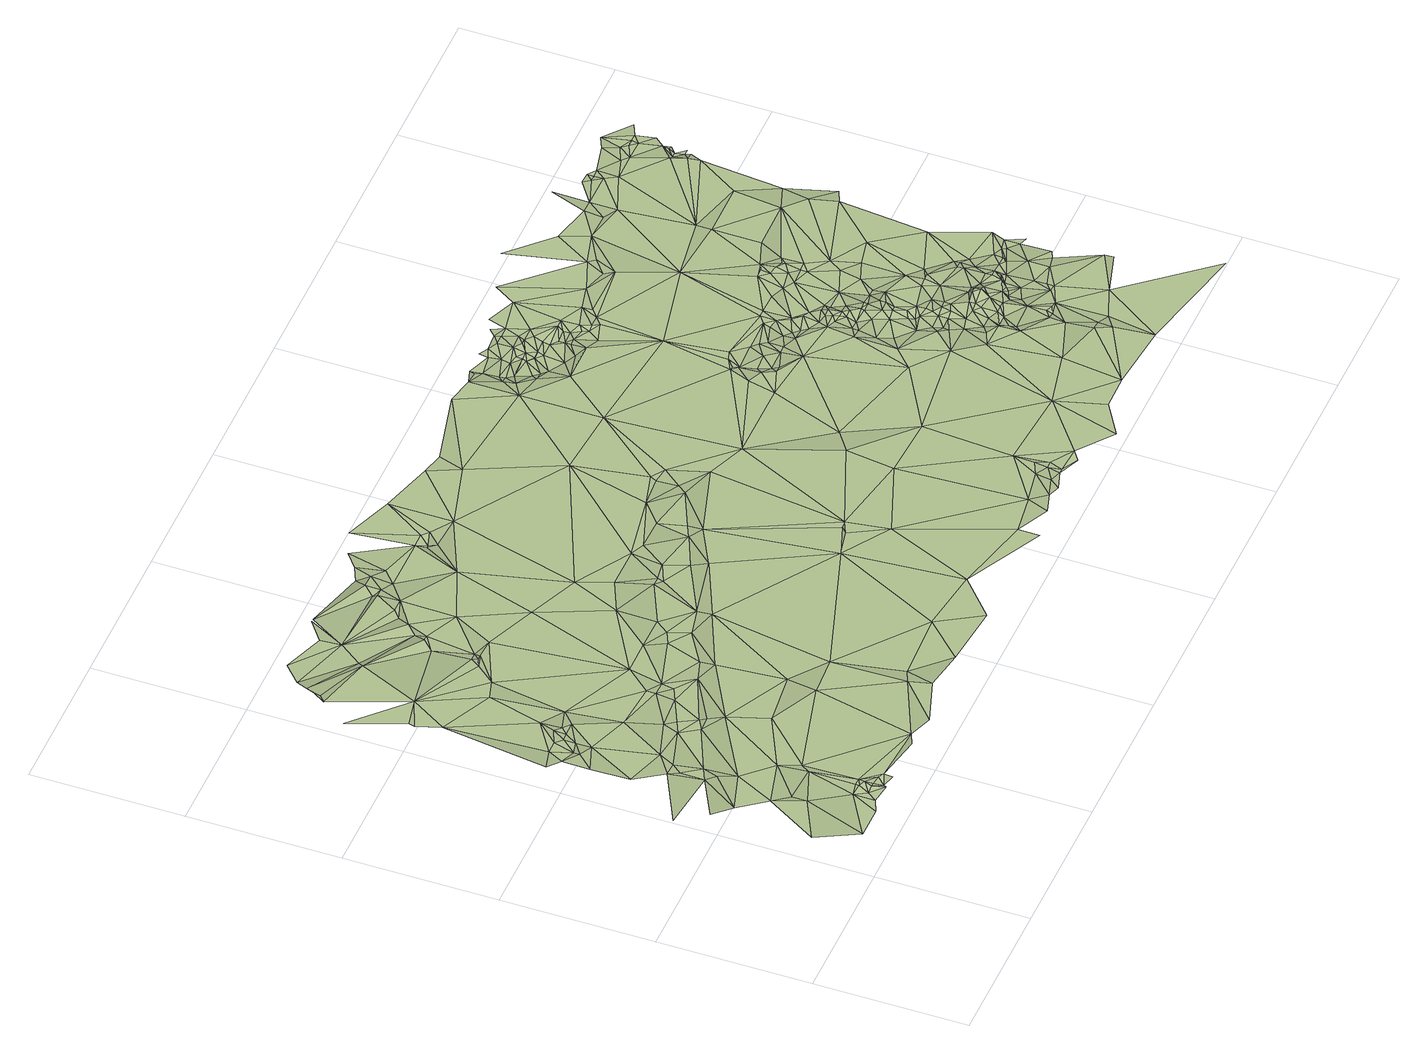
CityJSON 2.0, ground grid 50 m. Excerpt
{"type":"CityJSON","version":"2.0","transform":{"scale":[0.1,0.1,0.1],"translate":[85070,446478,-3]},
"CityObjects":{
"terrain1":{"type":"TINRelief","geometry":[{"type":"CompositeSurface","lod":"1","boundaries":[[[0,1,2]],[[1,3,2]],[[4,5,0]],[[0,5,1]],[[6,7,8]],[[9,3,1]],[[10,8,3]],[[6,11,12]],[[4,13,5]],[[6,8,14]],[[14,8,10]],[[9,1,15]],[[16,3,9]],[[13,17,5]],[[5,15,1]],[[18,17,13]],[[17,19,5]],[[5,19,20]],[[10,3,16]],[[17,21,19]],[[22,21,17]],[[18,22,17]],[[20,19,23]],[[24,11,6]],[[5,20,15]],[[19,21,23]],[[25,6,14]],[[16,9,15]],[[18,26,22]],[[27,21,22]],[[28,29,11]],[[25,24,6]],[[25,14,10]],[[26,27,22]],[[15,20,23]],[[30,31,29]],[[24,32,11]],[[33,23,21]],[[33,21,27]],[[34,35,36]],[[26,33,27]],[[34,31,37]],[[38,23,33]],[[25,32,24]],[[38,33,26]],[[38,26,39]],[[40,15,23]],[[28,11,32]],[[30,29,28]],[[34,37,41]],[[34,41,35]],[[30,37,31]],[[16,15,40]],[[42,36,35]],[[43,41,37]],[[41,44,35]],[[25,10,45]],[[30,43,37]],[[46,32,25]],[[47,44,41]],[[43,47,41]],[[48,23,38]],[[46,28,32]],[[48,40,23]],[[49,10,16]],[[50,35,44]],[[43,51,47]],[[52,44,47]],[[30,28,53]],[[50,42,35]],[[30,54,43]],[[55,16,40]],[[52,47,51]],[[43,54,51]],[[46,25,45]],[[50,44,52]],[[52,51,56]],[[57,48,38]],[[45,10,49]],[[30,53,54]],[[46,58,28]],[[56,51,54]],[[50,52,56]],[[53,28,58]],[[59,60,42]],[[59,61,62]],[[59,62,60]],[[56,54,63]],[[50,56,63]],[[49,16,55]],[[64,42,50]],[[53,63,54]],[[46,65,58]],[[46,45,66]],[[64,59,42]],[[46,66,65]],[[48,67,40]],[[64,50,63]],[[45,68,66]],[[69,70,71]],[[45,49,68]],[[55,40,67]],[[53,58,72]],[[69,73,70]],[[58,65,74]],[[53,75,63]],[[65,66,74]],[[76,71,59]],[[76,69,71]],[[64,63,77]],[[64,77,59]],[[58,74,72]],[[53,72,75]],[[76,73,69]],[[78,66,68]],[[78,68,49]],[[49,55,79]],[[80,81,48]],[[82,83,73]],[[84,59,77]],[[78,74,66]],[[85,77,63]],[[85,63,75]],[[86,72,74]],[[76,82,73]],[[48,81,67]],[[87,75,72]],[[88,59,84]],[[55,67,79]],[[76,59,89]],[[86,87,72]],[[86,74,78]],[[90,91,83]],[[88,89,59]],[[92,78,49]],[[92,49,79]],[[90,83,82]],[[85,75,87]],[[86,78,87]],[[80,93,81]],[[84,77,94]],[[88,84,95]],[[84,94,95]],[[87,78,96]],[[85,97,77]],[[90,98,91]],[[97,94,77]],[[76,99,82]],[[88,95,100]],[[95,94,100]],[[67,101,79]],[[67,81,101]],[[76,89,102]],[[85,87,103]],[[88,100,89]],[[93,104,81]],[[92,96,78]],[[90,82,99]],[[76,102,99]],[[97,100,94]],[[87,96,105]],[[100,106,89]],[[101,81,104]],[[90,107,98]],[[103,87,105]],[[102,89,106]],[[93,108,104]],[[102,106,99]],[[90,99,109]],[[110,96,92]],[[97,111,100]],[[100,111,106]],[[85,112,97]],[[92,79,113]],[[109,99,106]],[[114,90,109]],[[101,113,79]],[[85,103,115]],[[110,105,96]],[[116,90,114]],[[111,109,106]],[[117,118,90]],[[103,105,119]],[[101,104,120]],[[121,90,116]],[[85,115,112]],[[108,120,104]],[[112,111,97]],[[110,92,113]],[[110,119,105]],[[103,119,122]],[[114,109,123]],[[117,90,121]],[[123,109,111]],[[103,122,115]],[[116,114,123]],[[110,124,119]],[[119,124,122]],[[121,116,123]],[[117,125,118]],[[110,113,124]],[[108,126,120]],[[127,118,125]],[[128,121,123]],[[112,129,111]],[[128,117,121]],[[129,123,111]],[[128,123,130]],[[128,125,117]],[[112,115,131]],[[122,132,115]],[[122,124,132]],[[101,133,113]],[[128,134,125]],[[101,120,133]],[[128,130,134]],[[130,123,129]],[[127,125,134]],[[112,131,129]],[[115,135,131]],[[115,132,135]],[[136,134,130]],[[124,113,137]],[[138,127,134]],[[124,139,132]],[[138,134,136]],[[126,140,120]],[[124,141,139]],[[142,135,132]],[[138,136,143]],[[136,130,144]],[[130,129,144]],[[139,142,132]],[[124,137,141]],[[131,135,145]],[[139,146,142]],[[136,144,143]],[[145,135,142]],[[113,133,137]],[[120,140,133]],[[129,131,147]],[[139,141,146]],[[129,148,144]],[[129,149,148]],[[145,142,146]],[[129,147,149]],[[144,148,150]],[[148,149,150]],[[144,150,151]],[[145,146,152]],[[144,151,153]],[[141,154,146]],[[150,149,155]],[[137,154,141]],[[151,150,155]],[[154,152,146]],[[147,155,149]],[[137,133,156]],[[133,140,157]],[[158,153,151]],[[137,156,154]],[[158,151,155]],[[131,145,159]],[[145,152,160]],[[154,161,152]],[[158,155,147]],[[131,159,147]],[[157,140,162]],[[156,133,163]],[[140,164,162]],[[165,133,157]],[[154,156,166]],[[165,163,133]],[[154,166,161]],[[152,161,160]],[[156,163,167]],[[165,157,167]],[[165,167,163]],[[158,147,168]],[[156,169,166]],[[161,166,169]],[[145,160,159]],[[161,169,160]],[[156,167,170]],[[157,162,171]],[[168,147,172]],[[159,172,147]],[[156,170,169]],[[167,157,173]],[[162,174,171]],[[160,169,175]],[[160,175,176]],[[160,176,177]],[[157,171,173]],[[159,160,177]],[[169,170,175]],[[174,178,171]],[[168,172,179]],[[176,175,180]],[[167,181,170]],[[177,176,180]],[[180,175,170]],[[167,173,182]],[[178,183,171]],[[167,182,181]],[[178,184,185]],[[180,170,181]],[[178,185,183]],[[186,173,171]],[[159,177,187]],[[177,180,187]],[[186,171,183]],[[188,185,184]],[[172,189,179]],[[159,190,172]],[[185,191,183]],[[188,191,185]],[[191,192,183]],[[180,181,187]],[[193,191,188]],[[186,183,192]],[[193,194,191]],[[191,194,192]],[[195,193,188]],[[186,192,194]],[[196,194,193]],[[182,173,197]],[[181,182,198]],[[197,173,186]],[[196,193,195]],[[196,186,194]],[[172,190,189]],[[159,187,190]],[[182,197,198]],[[199,181,198]],[[196,200,186]],[[181,201,187]],[[197,186,200]],[[196,202,200]],[[189,190,203]],[[187,204,190]],[[199,205,181]],[[203,190,206]],[[206,190,207]],[[208,198,197]],[[181,205,201]],[[190,209,207]],[[190,204,209]],[[206,207,210]],[[211,200,202]],[[203,206,212]],[[203,212,213]],[[209,214,207]],[[215,210,207]],[[206,210,216]],[[203,213,217]],[[199,198,218]],[[206,216,212]],[[214,215,207]],[[219,214,209]],[[220,204,187]],[[212,217,213]],[[221,209,204]],[[221,219,209]],[[222,216,210]],[[222,210,215]],[[223,212,216]],[[224,215,214]],[[199,225,205]],[[220,187,201]],[[226,217,212]],[[219,224,214]],[[221,204,227]],[[228,197,200]],[[218,198,208]],[[223,216,222]],[[221,229,219]],[[230,222,215]],[[199,231,225]],[[224,230,215]],[[223,226,212]],[[211,232,200]],[[204,233,227]],[[229,224,219]],[[225,234,205]],[[221,227,235]],[[234,201,205]],[[230,236,222]],[[221,235,229]],[[228,208,197]],[[199,218,231]],[[223,222,237]],[[204,238,233]],[[239,230,224]],[[229,240,224]],[[236,237,222]],[[239,236,230]],[[241,226,223]],[[240,239,224]],[[225,231,242]],[[243,234,225]],[[244,201,234]],[[243,225,242]],[[241,245,226]],[[246,240,229]],[[239,237,236]],[[246,239,240]],[[244,234,247]],[[247,234,243]],[[242,231,248]],[[235,246,229]],[[244,249,201]],[[241,223,250]],[[223,237,250]],[[244,247,249]],[[251,235,227]],[[220,238,204]],[[239,252,237]],[[227,233,253]],[[247,243,254]],[[243,242,254]],[[218,248,231]],[[246,255,239]],[[232,256,200]],[[257,246,235]],[[255,252,239]],[[258,249,247]],[[241,250,259]],[[251,227,253]],[[237,260,250]],[[242,248,261]],[[262,237,252]],[[220,201,249]],[[233,238,263]],[[257,235,251]],[[264,255,246]],[[262,260,237]],[[253,233,263]],[[262,252,255]],[[257,264,246]],[[242,261,254]],[[260,259,250]],[[247,254,265]],[[258,247,265]],[[218,261,248]],[[266,263,238]],[[220,249,258]],[[251,253,267]],[[266,238,268]],[[262,255,269]],[[270,200,256]],[[266,253,263]],[[228,200,270]],[[271,259,260]],[[264,269,255]],[[220,268,238]],[[271,260,262]],[[272,257,251]],[[271,273,259]],[[274,254,261]],[[265,254,274]],[[272,264,257]],[[275,267,253]],[[272,251,267]],[[218,276,261]],[[277,253,266]],[[271,262,269]],[[278,218,208]],[[266,268,279]],[[275,253,277]],[[228,280,208]],[[272,269,264]],[[277,266,281]],[[272,267,275]],[[282,261,276]],[[274,261,282]],[[266,279,281]],[[218,283,276]],[[278,208,280]],[[220,284,268]],[[258,265,285]],[[277,281,286]],[[268,284,279]],[[275,277,287]],[[272,287,269]],[[281,279,286]],[[272,275,287]],[[277,286,287]],[[220,258,288]],[[286,279,289]],[[282,276,290]],[[265,274,285]],[[291,271,269]],[[276,283,290]],[[292,283,218]],[[279,284,289]],[[232,293,256]],[[274,282,285]],[[220,294,284]],[[278,292,218]],[[291,295,271]],[[291,269,287]],[[228,296,280]],[[278,280,297]],[[298,297,280]],[[282,290,299]],[[286,289,300]],[[289,284,294]],[[290,283,301]],[[287,286,300]],[[258,285,288]],[[301,283,302]],[[282,299,285]],[[303,298,280]],[[270,256,304]],[[305,228,270]],[[306,302,283]],[[300,289,294]],[[278,297,307]],[[292,306,283]],[[308,290,301]],[[296,303,280]],[[232,309,310]],[[311,296,228]],[[291,287,300]],[[299,290,308]],[[232,310,293]],[[278,312,292]],[[278,307,312]],[[305,311,228]],[[313,301,302]],[[300,294,314]],[[315,297,298]],[[285,299,308]],[[313,308,301]],[[305,270,316]],[[306,317,302]],[[292,318,306]],[[307,297,319]],[[270,320,316]],[[304,256,321]],[[285,308,288]],[[312,322,292]],[[270,304,320]],[[307,323,312]],[[313,302,317]],[[303,315,298]],[[318,317,306]],[[296,324,303]],[[325,308,313]],[[326,318,292]],[[256,293,321]],[[327,296,311]],[[315,319,297]],[[327,324,296]],[[322,328,292]],[[329,294,220]],[[325,313,317]],[[307,319,323]],[[330,322,312]],[[328,326,292]],[[331,308,325]],[[323,330,312]],[[331,288,308]],[[305,316,332]],[[300,314,333]],[[318,334,317]],[[320,332,316]],[[291,300,333]],[[325,317,334]],[[324,335,303]],[[336,328,322]],[[329,220,288]],[[330,336,322]],[[326,337,318]],[[327,311,338]],[[305,338,311]],[[303,339,315]],[[340,320,304]],[[337,334,318]],[[341,339,303]],[[340,304,342]],[[327,343,324]],[[335,341,303]],[[328,344,326]],[[323,345,330]],[[346,328,336]],[[330,346,336]],[[319,347,323]],[[305,332,348]],[[349,320,340]],[[346,344,328]],[[344,337,326]],[[350,314,294]],[[345,346,330]],[[343,335,324]],[[315,351,319]],[[352,345,323]],[[291,333,353]],[[320,354,332]],[[327,338,343]],[[305,348,338]],[[347,352,323]],[[304,355,342]],[[331,325,356]],[[339,357,315]],[[349,354,320]],[[351,347,319]],[[340,342,358]],[[341,359,339]],[[360,344,346]],[[357,351,315]],[[349,340,358]],[[361,334,337]],[[304,321,355]],[[344,361,337]],[[345,362,346]],[[359,357,339]],[[348,332,363]],[[293,310,364]],[[335,365,341]],[[363,332,354]],[[343,366,335]],[[325,334,367]],[[360,346,362]],[[352,362,345]],[[309,368,310]],[[360,361,344]],[[321,293,364]],[[369,343,338]],[[365,359,341]],[[348,369,338]],[[349,370,354]],[[371,352,347]],[[351,371,347]],[[366,372,335]],[[359,373,357]],[[349,358,370]],[[357,374,351]],[[372,365,335]],[[375,366,343]],[[376,362,352]],[[369,375,343]],[[365,373,359]],[[373,374,357]],[[329,288,331]],[[371,376,352]],[[350,333,314]],[[310,368,364]],[[377,371,351]],[[378,369,348]],[[358,342,379]],[[356,325,367]],[[374,377,351]],[[363,354,380]],[[342,355,379]],[[370,380,354]],[[348,363,381]],[[355,321,382]],[[378,375,369]],[[383,372,366]],[[370,358,384]],[[378,348,381]],[[360,385,361]],[[360,362,385]],[[375,383,366]],[[361,386,334]],[[383,365,372]],[[363,380,387]],[[376,385,362]],[[381,363,387]],[[388,376,371]],[[321,364,389]],[[378,390,375]],[[391,373,365]],[[355,382,392]],[[377,388,371]],[[391,374,373]],[[384,358,393]],[[394,380,370]],[[329,350,294]],[[390,383,375]],[[331,356,395]],[[379,355,392]],[[382,321,389]],[[394,370,384]],[[396,353,333]],[[391,377,374]],[[358,379,393]],[[387,380,394]],[[364,368,389]],[[367,334,386]],[[388,385,376]],[[381,387,397]],[[392,382,398]],[[309,399,368]],[[391,388,377]],[[394,384,393]],[[378,400,390]],[[379,392,398]],[[378,381,400]],[[385,386,361]],[[383,401,365]],[[402,387,394]],[[397,387,402]],[[382,389,398]],[[350,403,333]],[[329,331,395]],[[391,365,401]],[[381,397,400]],[[393,379,404]],[[379,398,389]],[[405,383,390]],[[391,406,388]],[[395,356,367]],[[396,333,403]],[[402,394,407]],[[397,402,408]],[[394,393,409]],[[379,410,404]],[[400,397,408]],[[400,405,390]],[[394,409,407]],[[411,385,388]],[[393,404,409]],[[402,407,412]],[[411,388,406]],[[408,402,412]],[[368,399,389]],[[379,389,413]],[[405,401,383]],[[410,414,404]],[[379,413,410]],[[412,407,409]],[[400,408,415]],[[414,409,404]],[[367,386,416]],[[391,417,406]],[[385,418,386]],[[395,367,419]],[[408,412,420]],[[400,415,405]],[[415,408,420]],[[421,403,350]],[[391,401,417]],[[419,367,416]],[[410,422,414]],[[423,409,414]],[[411,424,385]],[[396,403,421]],[[411,406,417]],[[405,425,401]],[[413,422,410]],[[412,409,426]],[[423,414,422]],[[424,418,385]],[[427,409,423]],[[413,389,428]],[[416,386,429]],[[395,419,430]],[[412,426,420]],[[329,395,431]],[[386,418,429]],[[417,401,425]],[[428,389,399]],[[405,432,425]],[[427,426,409]],[[427,423,422]],[[309,433,399]],[[395,430,431]],[[419,416,434]],[[415,435,405]],[[430,419,431]],[[415,420,435]],[[436,427,422]],[[431,419,434]],[[413,437,422]],[[434,416,438]],[[416,429,438]],[[413,428,439]],[[329,440,350]],[[420,426,441]],[[436,426,427]],[[413,439,437]],[[405,442,432]],[[443,411,417]],[[417,425,444]],[[429,418,445]],[[420,441,446]],[[432,444,425]],[[443,424,411]],[[431,434,447]],[[434,438,447]],[[421,350,440]],[[438,429,445]],[[448,449,396]],[[435,420,446]],[[436,422,450]],[[424,451,418]],[[436,452,426]],[[405,435,442]],[[437,450,422]],[[445,418,451]],[[396,421,440]],[[441,426,453]],[[431,447,454]],[[447,438,454]],[[441,453,446]],[[438,445,454]],[[453,426,452]],[[436,450,452]],[[443,451,424]],[[428,455,439]],[[432,456,444]],[[453,457,446]],[[455,437,439]],[[435,446,457]],[[453,452,450]],[[432,442,456]],[[329,431,458]],[[448,396,440]],[[442,435,459]],[[453,450,460]],[[453,460,457]],[[431,454,461]],[[459,435,457]],[[417,444,462]],[[428,399,463]],[[464,450,437]],[[443,417,462]],[[456,442,459]],[[459,457,465]],[[455,464,437]],[[443,462,451]],[[460,450,466]],[[456,459,465]],[[460,467,457]],[[428,463,455]],[[465,457,467]],[[466,450,464]],[[329,468,440]],[[458,431,461]],[[460,466,469]],[[329,458,470]],[[460,469,467]],[[444,456,471]],[[472,463,399]],[[473,464,455]],[[454,445,474]],[[445,451,474]],[[329,470,468]],[[456,465,471]],[[469,466,475]],[[462,444,471]],[[467,469,475]],[[466,464,476]],[[448,440,477]],[[473,455,463]],[[473,478,464]],[[466,476,475]],[[461,454,474]],[[465,467,479]],[[478,480,464]],[[476,464,480]],[[467,475,479]],[[440,481,477]],[[462,482,451]],[[468,481,440]],[[465,479,471]],[[475,476,483]],[[458,461,474]],[[476,480,483]],[[475,483,479]],[[483,480,484]],[[451,485,474]],[[486,477,481]],[[462,471,482]],[[468,486,481]],[[458,487,470]],[[451,482,485]],[[486,488,477]],[[458,474,487]],[[468,470,489]],[[468,490,486]],[[486,491,492]],[[474,485,493]],[[468,489,490]],[[486,490,491]],[[487,474,493]],[[487,494,470]],[[485,482,495]],[[470,496,489]],[[493,485,495]],[[492,491,497]],[[490,498,491]],[[497,491,498]],[[470,494,499]],[[470,499,496]],[[500,498,490]],[[500,490,489]],[[497,498,500]],[[487,493,494]],[[500,489,501]],[[502,501,489]],[[496,502,489]],[[500,501,503]],[[502,504,501]],[[504,503,501]],[[496,499,505]],[[494,506,499]],[[507,502,496]],[[508,504,502]],[[505,499,509]],[[499,506,509]],[[507,496,505]],[[510,508,502]],[[505,509,511]],[[510,502,507]],[[512,503,504]],[[505,511,513]],[[514,504,508]],[[507,505,513]],[[511,509,515]],[[514,512,504]],[[514,508,510]],[[511,516,513]],[[507,513,516]],[[510,507,517]],[[514,510,518]],[[514,518,512]],[[510,517,518]],[[512,518,519]]]}]}
},
"vertices":[
[164,100,8],[222,300,24],[79,230,23],[182,400,23],[271,100,7],[315,190,7],[204,620,16],[70,550,16],[114,490,24],[225,350,20],[246,530,23],[182,730,22],[1,640,21],[314,120,7],[227,590,20],[338,340,28],[336,440,22],[337,150,8],[379,110,8],[337,180,28],[337,190,28],[360,170,27],[361,150,15],[361,190,28],[205,700,16],[248,640,15],[384,120,7],[378,150,11],[249,780,24],[112,820,29],[203,980,27],[114,950,25],[227,730,19],[392,140,28],[111,1040,28],[137,1090,28],[65,1070,36],[157,1000,31],[409,130,28],[407,100,28],[359,370,24],[160,1020,27],[116,1420,34],[203,1030,26],[181,1090,27],[405,710,16],[366,770,15],[204,1070,26],[607,120,22],[474,660,23],[246,1160,27],[226,1070,28],[226,1110,31],[338,930,27],[270,1070,31],[519,530,23],[243,1090,33],[561,100,28],[380,820,21],[190,1540,34],[90,1500,32],[24,1700,35],[94,1520,35],[317,1110,27],[291,1340,30],[410,790,15],[442,730,15],[677,450,27],[450,710,20],[113,1810,31],[115,1830,36],[90,1790,35],[494,890,23],[132,1860,28],[495,830,15],[495,920,24],[282,1740,31],[359,1360,27],[607,800,16],[696,550,22],[678,90,28],[811,210,28],[298,1760,21],[155,1900,19],[407,1420,29],[563,1000,25],[540,850,15],[542,890,21],[428,1450,30],[429,1580,19],[340,1830,35],[201,1950,31],[675,770,23],[830,140,28],[447,1430,33],[428,1430,35],[675,820,18],[519,1430,26],[337,1900,32],[475,1650,18],[452,1450,29],[812,460,22],[449,1610,35],[675,1000,25],[857,230,23],[720,940,15],[471,1610,31],[402,1950,37],[968,120,21],[497,1680,34],[788,890,15],[584,1560,29],[684,1360,28],[879,860,22],[520,1720,24],[786,1130,27],[541,1740,32],[586,1830,20],[413,1950,34],[762,960,15],[1083,240,24],[582,1810,34],[790,1000,21],[586,1740,31],[878,910,18],[608,1860,35],[1172,100,21],[631,1900,19],[610,1810,31],[770,1630,27],[653,1790,25],[855,1290,26],[939,1070,21],[1262,600,25],[653,1860,33],[897,1180,27],[699,1830,25],[1081,950,23],[673,1920,32],[966,1050,15],[1291,210,27],[1058,1000,17],[969,1070,19],[722,1960,32],[833,1790,26],[1036,1180,25],[1032,1080,15],[969,1720,29],[854,1760,9],[865,1730,21],[862,1760,9],[878,1790,27],[1082,1160,24],[810,1990,28],[1172,1050,17],[900,1770,27],[1215,1020,22],[1415,500,27],[970,1930,28],[1325,1490,26],[1261,1220,22],[1193,1160,17],[1554,150,23],[1375,640,20],[1554,80,22],[1352,620,25],[1217,1070,17],[1395,640,25],[1147,1880,27],[1349,1130,17],[1455,1090,24],[1687,170,23],[1193,1780,26],[1665,590,26],[1667,100,18],[1372,1160,15],[1367,1230,16],[1372,1250,21],[1733,120,18],[1215,1860,31],[1416,1220,22],[1581,1040,24],[1688,750,25],[1800,190,22],[1779,110,10],[1799,140,15],[1847,280,24],[1554,1470,27],[1844,130,8],[1463,1920,30],[1553,1740,28],[1846,170,15],[1846,210,22],[1861,130,8],[1870,170,14],[1914,100,9],[1936,120,21],[1869,580,22],[1757,800,21],[1845,1040,24],[2116,260,21],[1892,1200,23],[2049,30,23],[1553,1900,29],[1688,1630,26],[1865,1130,24],[1598,1810,23],[1600,1770,27],[2094,710,23],[1643,1720,24],[1624,1810,15],[2162,100,21],[1616,1880,15],[1599,1900,21],[1661,1740,15],[1639,1790,15],[1620,1830,15],[1611,1920,15],[2026,1020,22],[1677,1720,15],[1934,1430,25],[1691,1700,19],[1686,1820,16],[1689,1850,19],[1712,1780,16],[1914,1110,23],[1685,1890,17],[1744,1670,18],[2206,620,24],[1733,1760,16],[1712,1790,21],[1935,1070,22],[2273,100,24],[1780,1650,22],[1913,1180,20],[1755,1740,16],[1710,1810,26],[1733,1830,36],[1820,1630,28],[1734,1790,27],[1731,1760,20],[1710,1900,28],[1949,1090,15],[1932,1130,15],[1911,1200,16],[1689,1920,18],[1754,1760,25],[1920,1180,15],[1960,1070,17],[1931,1220,24],[1733,1880,37],[1803,1740,17],[1756,1810,39],[1825,1700,19],[1982,1130,25],[1774,1810,39],[2297,300,25],[1798,1760,27],[1960,1230,25],[1757,1900,40],[1763,1880,39],[2024,1090,16],[1780,1830,41],[1825,1680,21],[1801,1790,37],[2003,1180,26],[1844,1680,24],[1825,1720,19],[1865,1610,25],[1821,1810,41],[2272,530,23],[1801,1880,39],[1868,1740,38],[1778,1920,41],[2027,1160,24],[1862,1720,28],[2047,1090,18],[1865,1700,26],[2161,910,21],[1892,1650,26],[2159,770,22],[1883,1670,27],[2048,1140,19],[2092,1070,20],[1933,1630,25],[2112,1180,26],[1893,1680,40],[1891,1740,40],[2139,1200,27],[1913,1650,32],[2095,1110,15],[1915,1900,39],[2171,1000,22],[2454,260,24],[1957,1650,25],[1819,1940,39],[2274,690,21],[2186,850,15],[2204,800,16],[2115,1160,15],[1966,1700,41],[2115,1090,16],[2135,1070,15],[2261,750,16],[2364,460,22],[2318,620,15],[2150,1050,16],[2198,910,15],[2139,1150,25],[2495,80,21],[2477,210,25],[2294,660,20],[2198,930,17],[2160,1110,26],[1975,1670,34],[2274,840,18],[2319,550,22],[2182,1080,31],[2182,1030,21],[2252,890,21],[2362,530,20],[2451,350,19],[2206,990,18],[2228,930,16],[2290,710,16],[2162,1110,29],[2207,1020,29],[2300,680,15],[2215,1000,30],[2228,1490,29],[2230,960,25],[2162,1200,27],[2347,570,15],[2050,1720,38],[2205,1070,28],[2313,760,23],[2224,980,27],[2224,1040,32],[2341,680,19],[2297,790,19],[2376,500,18],[2303,770,17],[2382,480,16],[2335,710,23],[2229,1020,36],[2251,960,34],[2238,980,34],[2268,920,32],[2360,630,16],[2372,530,15],[2157,1670,30],[2288,870,35],[2270,930,36],[1955,1970,42],[2387,570,16],[2452,400,22],[2229,1200,27],[2297,840,34],[2409,530,16],[2313,800,34],[2249,1020,28],[2252,1040,27],[2270,980,29],[2385,620,30],[2489,260,17],[2338,780,35],[2340,730,31],[2274,1180,29],[2522,240,19],[2361,680,31],[2410,550,28],[2297,920,34],[2341,750,35],[2314,840,35],[2320,870,37],[2364,710,35],[2296,930,38],[2318,890,39],[2386,690,34],[2473,480,23],[2406,600,34],[2408,640,41],[2475,400,16],[2386,750,32],[2432,550,31],[2319,1020,27],[2310,1160,29],[2409,620,40],[2340,930,27],[2521,410,16],[2385,710,36],[2365,890,33],[2477,420,22],[2452,550,30],[2447,590,42],[2295,1270,29],[2158,1760,40],[2432,640,61],[2499,410,21],[2631,280,19],[2452,660,37],[2430,800,33],[2454,620,61],[2137,1700,30],[2485,540,17],[2452,750,33],[2362,930,28],[2455,600,48],[2453,640,59],[2499,570,28],[2499,510,16],[2393,980,29],[2476,620,50],[2563,440,21],[2497,550,18],[2477,660,33],[2340,1190,31],[2453,860,35],[2365,1140,30],[2320,1240,29],[2497,640,36],[2183,1740,34],[2545,530,16],[2520,560,16],[2407,1050,31],[2455,800,40],[2545,590,29],[2531,570,17],[2589,440,17],[2363,1160,33],[2318,1270,34],[2341,1280,34],[2475,800,40],[2861,0,21],[2342,1230,39],[2541,710,39],[2545,580,19],[2581,500,24],[2365,1210,40],[2584,460,22],[2270,1790,38],[2544,620,39],[2540,730,38],[2454,1000,38],[2500,820,33],[2387,1160,39],[2544,640,38],[2364,1220,40],[2229,1880,41],[2095,2010,43],[2583,590,16],[2428,1090,38],[2566,600,28],[2565,620,38],[2386,1230,39],[2657,480,21],[2562,750,34],[2561,680,36],[2430,1470,35],[2566,730,34],[2601,620,32],[2431,1310,34],[2545,1020,35],[2769,350,17],[2656,550,23],[2589,710,33],[2635,610,19],[2635,650,33],[2408,1760,35],[2635,620,29],[2432,1520,32],[2653,870,34],[2767,320,21],[2702,490,16],[2589,1310,38],[2673,640,27],[2688,630,18],[2364,1850,38],[2724,500,20],[2724,690,33],[2722,600,18],[2364,1790,32],[2679,1160,37],[2721,650,19],[2745,590,22],[2657,1250,37],[2409,1850,33],[2612,1470,34],[2408,1970,37],[2544,1810,34],[2521,1850,33],[2497,1880,37],[2476,1900,41],[2677,1340,32],[2701,1610,33],[2724,1180,32],[2677,1700,32],[2514,1900,40],[2521,1880,32],[2696,1650,32],[2544,1880,36],[2609,1830,38],[2634,1810,34],[2634,1900,43],[2657,1850,41],[2700,1700,17],[2724,1650,24],[2722,1740,30],[2676,1830,40],[2724,1670,16],[2702,1810,33],[2716,1700,17],[2678,1920,41],[2723,1720,22],[2701,1830,39],[2743,1670,16],[2740,1720,17],[2745,1770,32],[2725,1830,38],[2765,1850,40]
]}
